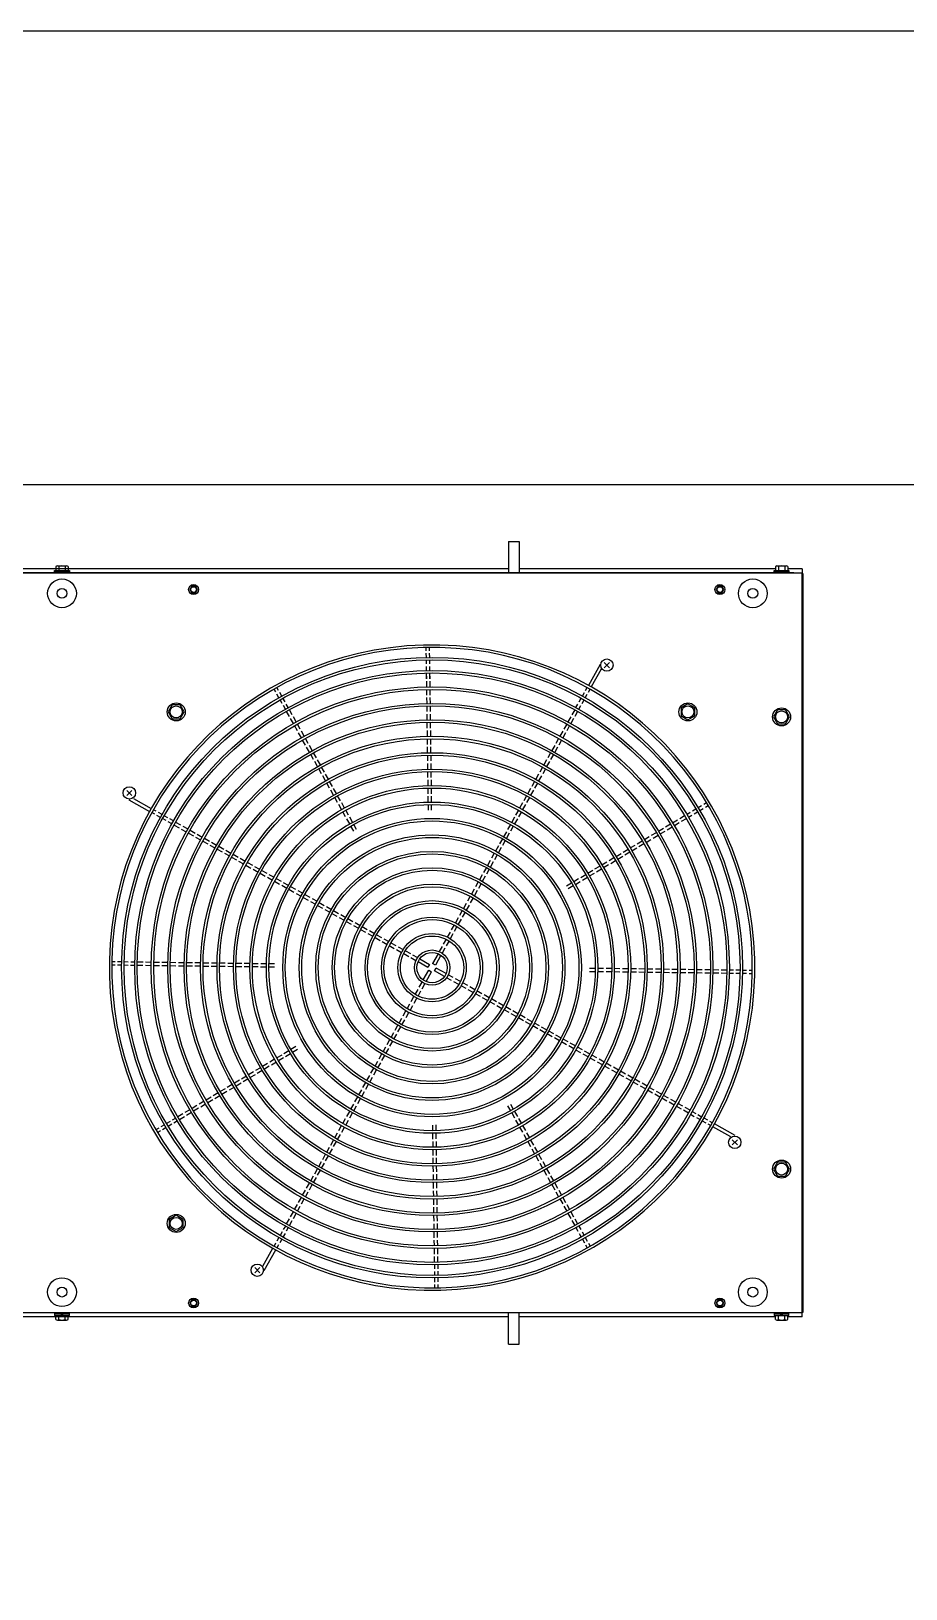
# Model space of a CAD drawing. Header units: millimetres. Extents: x -15161 to 10473752, y -72817 to 33960.
# Drawn here: x -361.5 to -255.1, y -33764.2 to -33574.7 of the extents above; entities that cross this region are included whole.
import ezdxf

# ---------------------------------------------------------------- set-up
doc = ezdxf.new("R2010")
doc.units = ezdxf.units.MM

# ---------------------------------------------------------------- blocks, each defined once
blk = doc.blocks.new('建築底圖1140116')
blk.add_lwpolyline([(1710.08, -21908.9), (-1953.16, -21908.9)])
blk = doc.blocks.new('機組1140224')
at = {"color": 230}
for p, q in [((8055.28, -33636.75), (8055.28, -33640.57)), ((8055.28, -33636.75), (8056.58, -33636.75)), ((8056.58, -33636.75), (8056.58, -33640.57)), ((8090.98, -33640.6), (7910.98, -33640.6)), ((8090.86, -33640.6), (7911.1, -33640.6)), ((8087.6, -33640.57), (7914.38, -33640.57)), ((8055.28, -33640.07), (7946.68, -33640.07)), ((8000.08, -33640.6), (8000.08, -33640.28)), ((8000.08, -33640.28), (8001.88, -33640.28)), ((8001.88, -33640.44), (8000.08, -33640.44)), ((8001.88, -33640.6), (8000.08, -33640.6)), ((8000.23, -33639.8), (8000.23, -33640.28)), ((8000.42, -33639.73), (8001.54, -33639.73)), ((8000.61, -33639.8), (8000.61, -33640.28)), ((8000.82, -33640.44), (8000.98, -33640.28)), ((8000.98, -33640.44), (8001.14, -33640.28)), ((8001.36, -33639.8), (8001.36, -33640.28)), ((8001.73, -33639.8), (8001.73, -33640.28)), ((8001.88, -33640.28), (8001.88, -33640.6)), ((8087.75, -33640.07), (8056.58, -33640.07)), ((8087.58, -33640.6), (8087.58, -33640.28)), ((8087.58, -33640.28), (8089.38, -33640.28)), ((8089.38, -33640.44), (8087.58, -33640.44)), ((8089.38, -33640.6), (8087.58, -33640.6)), ((8087.73, -33639.8), (8087.73, -33640.28)), ((8087.92, -33639.73), (8089.04, -33639.73)), ((8088.11, -33639.8), (8088.11, -33640.28)), ((8088.32, -33640.44), (8088.48, -33640.28)), ((8088.48, -33640.44), (8088.64, -33640.28)), ((8088.86, -33639.8), (8088.86, -33640.28)), ((8089.23, -33639.8), (8089.23, -33640.28)), ((8090.98, -33640.07), (8089.25, -33640.07)), ((8089.38, -33640.28), (8089.38, -33640.6)), ((8089.98, -33640.57), (8089.4, -33640.57)), ((8089.98, -33640.57), (8090.01, -33640.6)), ((8090.98, -33640.07), (8090.98, -33640.6)), ((8090.98, -33644.1), (8090.98, -33640.6)), ((8091.1, -33640.7), (8090.98, -33640.7)), ((8090.98, -33730.48), (8090.98, -33640.72)), ((8091.1, -33730.5), (8091.1, -33640.7)), ((8045.28, -33650.05), (8045.27, -33649.65)), ((8045.29, -33650.85), (8045.28, -33650.35)), ((8045.68, -33650.05), (8045.67, -33649.65)), ((8045.69, -33650.85), (8045.68, -33650.35)), ((8045.3, -33651.65), (8045.29, -33651.15)), ((8045.31, -33652.45), (8045.3, -33651.95)), ((8045.7, -33651.65), (8045.69, -33651.15)), ((8045.71, -33652.45), (8045.7, -33651.95)), ((8066.4, -33651.74), (8064.99, -33654.26)), ((8066.56, -33652.28), (8065.34, -33654.45)), ((8066.92, -33651.47), (8067.55, -33652.11)), ((8066.92, -33652.11), (8067.55, -33651.47)), ((8045.32, -33653.45), (8045.31, -33652.75)), ((8045.33, -33653.45), (8045.32, -33652.75)), ((8045.34, -33654.45), (8045.33, -33653.75)), ((8045.72, -33653.45), (8045.71, -33652.75)), ((8045.73, -33653.45), (8045.72, -33652.75)), ((8045.74, -33654.45), (8045.73, -33653.75)), ((8026.97, -33655.06), (8026.77, -33654.72)), ((8027.36, -33655.76), (8027.11, -33655.33)), ((8027.32, -33654.87), (8027.12, -33654.52)), ((8027.71, -33655.57), (8027.46, -33655.13)), ((8027.75, -33656.46), (8027.5, -33656.02)), ((8028.1, -33656.26), (8027.85, -33655.83)), ((8045.35, -33655.45), (8045.34, -33654.75)), ((8045.37, -33656.45), (8045.36, -33655.75)), ((8045.75, -33655.45), (8045.74, -33654.75)), ((8045.77, -33656.45), (8045.76, -33655.75)), ((8063.87, -33656.27), (8064.11, -33655.83)), ((8064.22, -33656.46), (8064.46, -33656.03)), ((8064.26, -33655.57), (8064.5, -33655.13)), ((8064.61, -33655.76), (8064.85, -33655.33)), ((8064.65, -33654.87), (8064.85, -33654.52)), ((8065, -33655.07), (8065.19, -33654.72)), ((8028.14, -33657.16), (8027.9, -33656.72)), ((8028.49, -33656.96), (8028.24, -33656.53)), ((8028.63, -33658.03), (8028.29, -33657.42)), ((8028.98, -33657.84), (8028.64, -33657.22)), ((8029.47, -33658.71), (8029.12, -33658.1)), ((8045.38, -33657.45), (8045.37, -33656.75)), ((8045.39, -33658.45), (8045.38, -33657.75)), ((8045.78, -33657.45), (8045.77, -33656.75)), ((8045.79, -33658.45), (8045.78, -33657.75)), ((8062.84, -33658.1), (8062.5, -33658.71)), ((8063.33, -33657.22), (8062.99, -33657.84)), ((8063.68, -33657.42), (8063.34, -33658.03)), ((8063.48, -33656.96), (8063.72, -33656.53)), ((8063.83, -33657.16), (8064.07, -33656.72)), ((8029.12, -33658.9), (8028.77, -33658.29)), ((8029.61, -33659.78), (8029.26, -33659.16)), ((8029.95, -33659.58), (8029.61, -33658.97)), ((8030.09, -33660.65), (8029.75, -33660.04)), ((8030.44, -33660.45), (8030.1, -33659.84)), ((8045.4, -33659.45), (8045.4, -33658.75)), ((8045.42, -33660.45), (8045.41, -33659.75)), ((8045.8, -33659.45), (8045.8, -33658.75)), ((8045.82, -33660.45), (8045.81, -33659.75)), ((8061.86, -33659.84), (8061.52, -33660.45)), ((8062.21, -33660.04), (8061.87, -33660.65)), ((8062.35, -33658.97), (8062.01, -33659.58)), ((8062.7, -33659.16), (8062.36, -33659.78)), ((8063.19, -33658.29), (8062.85, -33658.9)), ((8030.58, -33661.52), (8030.24, -33660.91)), ((8030.93, -33661.33), (8030.59, -33660.71)), ((8031.07, -33662.39), (8030.73, -33661.78)), ((8031.42, -33662.2), (8031.08, -33661.59)), ((8045.43, -33661.45), (8045.42, -33660.75)), ((8045.44, -33662.45), (8045.43, -33661.75)), ((8045.83, -33661.45), (8045.82, -33660.75)), ((8045.84, -33662.45), (8045.83, -33661.75)), ((8060.89, -33661.59), (8060.54, -33662.2)), ((8061.23, -33661.78), (8060.89, -33662.39)), ((8061.37, -33660.71), (8061.03, -33661.33)), ((8061.72, -33660.91), (8061.38, -33661.52)), ((8031.56, -33663.27), (8031.22, -33662.65)), ((8031.91, -33663.07), (8031.57, -33662.46)), ((8032.05, -33664.14), (8031.71, -33663.53)), ((8032.4, -33663.94), (8032.06, -33663.33)), ((8045.46, -33663.45), (8045.45, -33662.75)), ((8045.47, -33664.45), (8045.46, -33663.75)), ((8045.86, -33663.45), (8045.85, -33662.75)), ((8045.87, -33664.45), (8045.86, -33663.75)), ((8059.91, -33663.33), (8059.57, -33663.94)), ((8060.26, -33663.53), (8059.91, -33664.14)), ((8060.4, -33662.46), (8060.05, -33663.07)), ((8060.75, -33662.65), (8060.4, -33663.27)), ((8032.54, -33665.01), (8032.2, -33664.4)), ((8032.89, -33664.81), (8032.55, -33664.2)), ((8033.03, -33665.88), (8032.68, -33665.27)), ((8033.38, -33665.69), (8033.03, -33665.08)), ((8045.48, -33665.45), (8045.47, -33664.75)), ((8045.5, -33666.45), (8045.49, -33665.75)), ((8045.88, -33665.45), (8045.87, -33664.75)), ((8045.9, -33666.45), (8045.89, -33665.75)), ((8058.93, -33665.08), (8058.59, -33665.69)), ((8059.28, -33665.27), (8058.94, -33665.88)), ((8059.42, -33664.2), (8059.08, -33664.81)), ((8059.77, -33664.4), (8059.43, -33665.01)), ((8008.85, -33667.66), (8009.49, -33667.03)), ((8009.49, -33667.66), (8008.85, -33667.03)), ((8033.52, -33666.76), (8033.17, -33666.14)), ((8033.86, -33666.56), (8033.52, -33665.95)), ((8034, -33667.63), (8033.66, -33667.02)), ((8034.35, -33667.43), (8034.01, -33666.82)), ((8034.84, -33668.3), (8034.5, -33667.69)), ((8045.51, -33667.45), (8045.5, -33666.75)), ((8045.52, -33668.45), (8045.51, -33667.75)), ((8045.91, -33667.45), (8045.9, -33666.75)), ((8045.92, -33668.45), (8045.91, -33667.75)), ((8057.46, -33667.69), (8057.12, -33668.3)), ((8057.95, -33666.82), (8057.61, -33667.43)), ((8058.3, -33667.02), (8057.96, -33667.63)), ((8058.44, -33665.95), (8058.1, -33666.56)), ((8058.79, -33666.14), (8058.45, -33666.76)), ((8009.12, -33668.18), (8011.64, -33669.59)), ((8009.66, -33668.02), (8011.84, -33669.24)), ((8012.45, -33669.58), (8012.1, -33669.39)), ((8034.49, -33668.5), (8034.15, -33667.89)), ((8034.98, -33669.37), (8034.64, -33668.76)), ((8035.33, -33669.18), (8034.99, -33668.57)), ((8035.47, -33670.25), (8035.13, -33669.63)), ((8035.82, -33670.05), (8035.48, -33669.44)), ((8045.53, -33669.45), (8045.53, -33668.75)), ((8045.93, -33669.45), (8045.93, -33668.75)), ((8056.49, -33669.44), (8056.14, -33670.05)), ((8056.84, -33669.63), (8056.49, -33670.25)), ((8056.98, -33668.57), (8056.63, -33669.18)), ((8057.32, -33668.76), (8056.98, -33669.37)), ((8057.81, -33667.89), (8057.47, -33668.5)), ((8077.64, -33669.54), (8078.07, -33669.28)), ((8077.84, -33669.88), (8078.27, -33669.63)), ((8078.32, -33669.13), (8078.75, -33668.87)), ((8078.53, -33669.47), (8078.96, -33669.22)), ((8079.01, -33668.72), (8079.36, -33668.52)), ((8079.22, -33669.06), (8079.56, -33668.86)), ((8012.25, -33669.93), (8011.9, -33669.73)), ((8012.95, -33670.32), (8012.52, -33670.08)), ((8013.15, -33669.97), (8012.71, -33669.73)), ((8013.65, -33670.71), (8013.21, -33670.47)), ((8013.85, -33670.36), (8013.41, -33670.12)), ((8014.35, -33671.1), (8013.91, -33670.86)), ((8014.54, -33670.75), (8014.11, -33670.51)), ((8014.61, -33671.25), (8015.22, -33671.59)), ((8014.8, -33670.9), (8015.41, -33671.24)), ((8015.68, -33671.39), (8016.29, -33671.73)), ((8035.96, -33671.12), (8035.62, -33670.51)), ((8036.31, -33670.92), (8035.97, -33670.31)), ((8036.45, -33671.99), (8036.11, -33671.38)), ((8036.8, -33671.79), (8036.46, -33671.18)), ((8055.51, -33671.18), (8055.17, -33671.79)), ((8055.86, -33671.38), (8055.52, -33671.99)), ((8056, -33670.31), (8055.66, -33670.92)), ((8056.35, -33670.51), (8056, -33671.12)), ((8074.37, -33671.48), (8074.97, -33671.12)), ((8074.58, -33671.83), (8075.18, -33671.47)), ((8075.23, -33670.97), (8075.83, -33670.61)), ((8075.44, -33671.31), (8076.04, -33670.96)), ((8076.09, -33670.46), (8076.69, -33670.1)), ((8076.29, -33670.8), (8076.9, -33670.45)), ((8076.95, -33669.95), (8077.38, -33669.69)), ((8077.15, -33670.29), (8077.58, -33670.03)), ((8015.48, -33671.74), (8016.09, -33672.08)), ((8016.35, -33672.23), (8016.96, -33672.57)), ((8016.55, -33671.88), (8017.16, -33672.22)), ((8017.23, -33672.72), (8017.84, -33673.06)), ((8017.42, -33672.37), (8018.03, -33672.71)), ((8018.1, -33673.21), (8018.71, -33673.55)), ((8018.29, -33672.86), (8018.9, -33673.2)), ((8019.17, -33673.35), (8019.78, -33673.69)), ((8054.53, -33672.93), (8054.19, -33673.54)), ((8054.88, -33673.12), (8054.54, -33673.73)), ((8055.02, -33672.06), (8054.68, -33672.67)), ((8055.37, -33672.25), (8055.03, -33672.86)), ((8070.93, -33673.53), (8071.53, -33673.17)), ((8071.79, -33673.02), (8072.39, -33672.66)), ((8072, -33673.36), (8072.6, -33673)), ((8072.65, -33672.5), (8073.25, -33672.15)), ((8072.86, -33672.85), (8073.46, -33672.49)), ((8073.51, -33671.99), (8074.11, -33671.63)), ((8073.72, -33672.34), (8074.32, -33671.98)), ((8018.97, -33673.69), (8019.58, -33674.04)), ((8019.84, -33674.18), (8020.45, -33674.53)), ((8020.04, -33673.83), (8020.65, -33674.18)), ((8020.72, -33674.67), (8021.33, -33675.01)), ((8020.91, -33674.32), (8021.52, -33674.67)), ((8021.59, -33675.16), (8022.2, -33675.5)), ((8021.78, -33674.81), (8022.39, -33675.15)), ((8022.66, -33675.3), (8023.27, -33675.64)), ((8053.55, -33674.67), (8053.21, -33675.28)), ((8053.9, -33674.87), (8053.56, -33675.48)), ((8054.04, -33673.8), (8053.7, -33674.41)), ((8054.39, -33674), (8054.05, -33674.61)), ((8067.5, -33675.57), (8068.1, -33675.21)), ((8068.35, -33675.06), (8068.96, -33674.7)), ((8068.56, -33675.4), (8069.16, -33675.05)), ((8069.21, -33674.55), (8069.82, -33674.19)), ((8069.42, -33674.89), (8070.02, -33674.53)), ((8070.07, -33674.04), (8070.68, -33673.68)), ((8070.28, -33674.38), (8070.88, -33674.02)), ((8071.14, -33673.87), (8071.74, -33673.51)), ((8022.46, -33675.65), (8023.07, -33675.99)), ((8023.33, -33676.14), (8023.94, -33676.48)), ((8023.53, -33675.79), (8024.14, -33676.13)), ((8024.21, -33676.63), (8024.82, -33676.97)), ((8024.4, -33676.28), (8025.01, -33676.62)), ((8025.08, -33677.12), (8025.69, -33677.46)), ((8025.27, -33676.77), (8025.88, -33677.11)), ((8052.58, -33676.42), (8052.23, -33677.03)), ((8052.93, -33676.61), (8052.58, -33677.22)), ((8053.06, -33675.55), (8052.72, -33676.16)), ((8053.41, -33675.74), (8053.07, -33676.35)), ((8064.92, -33677.1), (8065.52, -33676.75)), ((8065.12, -33677.45), (8065.72, -33677.09)), ((8065.78, -33676.59), (8066.38, -33676.24)), ((8065.98, -33676.94), (8066.58, -33676.58)), ((8066.64, -33676.08), (8067.24, -33675.72)), ((8066.84, -33676.43), (8067.44, -33676.07)), ((8067.7, -33675.91), (8068.3, -33675.56)), ((8025.95, -33677.61), (8026.56, -33677.95)), ((8026.15, -33677.26), (8026.76, -33677.6)), ((8026.82, -33678.09), (8027.43, -33678.44)), ((8027.02, -33677.74), (8027.63, -33678.09)), ((8027.7, -33678.58), (8028.31, -33678.92)), ((8027.89, -33678.23), (8028.5, -33678.58)), ((8028.57, -33679.07), (8029.18, -33679.41)), ((8028.76, -33678.72), (8029.37, -33679.06)), ((8051.11, -33679.04), (8050.77, -33679.65)), ((8051.6, -33678.16), (8051.26, -33678.77)), ((8051.95, -33678.36), (8051.61, -33678.97)), ((8052.09, -33677.29), (8051.75, -33677.9)), ((8052.44, -33677.49), (8052.09, -33678.1)), ((8062.34, -33678.64), (8062.94, -33678.28)), ((8062.54, -33678.98), (8063.14, -33678.62)), ((8063.2, -33678.13), (8063.8, -33677.77)), ((8063.4, -33678.47), (8064, -33678.11)), ((8064.06, -33677.62), (8064.66, -33677.26)), ((8064.26, -33677.96), (8064.86, -33677.6)), ((8029.44, -33679.56), (8030.05, -33679.9)), ((8029.64, -33679.21), (8030.25, -33679.55)), ((8030.31, -33680.05), (8030.92, -33680.39)), ((8030.51, -33679.7), (8031.12, -33680.04)), ((8031.18, -33680.54), (8031.8, -33680.88)), ((8031.38, -33680.19), (8031.99, -33680.53)), ((8032.25, -33680.68), (8032.86, -33681.02)), ((8050.13, -33680.78), (8049.79, -33681.39)), ((8050.48, -33680.98), (8050.14, -33681.59)), ((8050.62, -33679.91), (8050.28, -33680.52)), ((8050.97, -33680.1), (8050.63, -33680.72)), ((8051.46, -33679.23), (8051.12, -33679.84)), ((8032.06, -33681.03), (8032.67, -33681.37)), ((8032.93, -33681.52), (8033.54, -33681.86)), ((8033.13, -33681.17), (8033.74, -33681.51)), ((8033.8, -33682), (8034.41, -33682.35)), ((8034, -33681.66), (8034.61, -33682)), ((8034.68, -33682.49), (8035.29, -33682.84)), ((8034.87, -33682.14), (8035.48, -33682.49)), ((8035.74, -33682.63), (8036.35, -33682.97)), ((8049.15, -33682.53), (8048.81, -33683.14)), ((8049.5, -33682.72), (8049.16, -33683.33)), ((8049.64, -33681.65), (8049.3, -33682.27)), ((8049.99, -33681.85), (8049.65, -33682.46)), ((8035.55, -33682.98), (8036.16, -33683.32)), ((8036.42, -33683.47), (8037.03, -33683.81)), ((8036.62, -33683.12), (8037.23, -33683.46)), ((8037.29, -33683.96), (8037.9, -33684.3)), ((8037.49, -33683.61), (8038.1, -33683.95)), ((8038.17, -33684.45), (8038.78, -33684.79)), ((8038.36, -33684.1), (8038.97, -33684.44)), ((8039.23, -33684.59), (8039.84, -33684.93)), ((8048.18, -33684.27), (8047.83, -33684.88)), ((8048.52, -33684.47), (8048.18, -33685.08)), ((8048.67, -33683.4), (8048.32, -33684.01)), ((8049.01, -33683.6), (8048.67, -33684.21)), ((8039.04, -33684.94), (8039.65, -33685.28)), ((8039.91, -33685.43), (8040.52, -33685.77)), ((8040.11, -33685.08), (8040.72, -33685.42)), ((8040.78, -33685.92), (8041.39, -33686.26)), ((8040.98, -33685.57), (8041.59, -33685.91)), ((8041.66, -33686.4), (8042.27, -33686.75)), ((8041.85, -33686.06), (8042.46, -33686.4)), ((8042.73, -33686.54), (8043.34, -33686.89)), ((8047.2, -33686.02), (8046.85, -33686.63)), ((8047.55, -33686.22), (8047.2, -33686.83)), ((8047.69, -33685.15), (8047.34, -33685.76)), ((8048.04, -33685.34), (8047.69, -33685.95)), ((8007.43, -33688.3), (8007.03, -33688.29)), ((8007.44, -33687.9), (8007.04, -33687.89)), ((8008.23, -33688.31), (8007.73, -33688.3)), ((8008.24, -33687.91), (8007.74, -33687.9)), ((8009.03, -33688.32), (8008.53, -33688.31)), ((8009.04, -33687.92), (8008.54, -33687.91)), ((8009.83, -33688.33), (8009.33, -33688.32)), ((8009.84, -33687.93), (8009.34, -33687.92)), ((8010.83, -33688.34), (8010.13, -33688.33)), ((8010.84, -33687.94), (8010.14, -33687.93)), ((8011.83, -33688.36), (8011.13, -33688.35)), ((8011.84, -33687.96), (8011.14, -33687.95)), ((8012.83, -33688.37), (8012.13, -33688.36)), ((8012.84, -33687.97), (8012.14, -33687.96)), ((8013.83, -33688.38), (8013.13, -33688.37)), ((8013.84, -33687.98), (8013.14, -33687.97)), ((8014.83, -33688.4), (8014.13, -33688.39)), ((8014.84, -33688), (8014.14, -33687.99)), ((8015.83, -33688.41), (8015.13, -33688.4)), ((8015.84, -33688.01), (8015.14, -33688)), ((8016.83, -33688.42), (8016.13, -33688.41)), ((8016.84, -33688.02), (8016.14, -33688.01)), ((8017.83, -33688.43), (8017.13, -33688.42)), ((8017.84, -33688.03), (8017.14, -33688.02)), ((8018.83, -33688.45), (8018.13, -33688.44)), ((8018.84, -33688.05), (8018.14, -33688.04)), ((8019.83, -33688.46), (8019.13, -33688.45)), ((8019.84, -33688.06), (8019.14, -33688.05)), ((8020.83, -33688.47), (8020.13, -33688.46)), ((8020.84, -33688.07), (8020.14, -33688.06)), ((8021.83, -33688.49), (8021.13, -33688.48)), ((8021.84, -33688.09), (8021.14, -33688.08)), ((8022.83, -33688.5), (8022.13, -33688.49)), ((8022.84, -33688.1), (8022.14, -33688.09)), ((8023.83, -33688.51), (8023.13, -33688.5)), ((8023.84, -33688.11), (8023.14, -33688.1)), ((8024.83, -33688.52), (8024.13, -33688.52)), ((8024.84, -33688.12), (8024.14, -33688.12)), ((8025.83, -33688.54), (8025.13, -33688.53)), ((8025.84, -33688.14), (8025.14, -33688.13)), ((8026.83, -33688.55), (8026.13, -33688.54)), ((8026.84, -33688.15), (8026.14, -33688.14)), ((8042.53, -33686.89), (8043.14, -33687.24)), ((8043.4, -33687.38), (8044.02, -33687.73)), ((8043.6, -33687.03), (8044.21, -33687.38)), ((8044.28, -33687.87), (8045.48, -33688.55)), ((8044.48, -33687.52), (8045.68, -33688.2)), ((8045.68, -33688.2), (8045.48, -33688.55)), ((8046.71, -33686.9), (8046.03, -33688.1)), ((8046.38, -33688.3), (8046.03, -33688.1)), ((8047.06, -33687.09), (8046.38, -33688.3)), ((8044.42, -33690.98), (8044.76, -33690.37)), ((8044.91, -33690.1), (8045.58, -33688.9)), ((8045.26, -33690.3), (8045.93, -33689.1)), ((8045.58, -33688.9), (8045.93, -33689.1)), ((8046.28, -33689), (8046.48, -33688.65)), ((8047.49, -33689.67), (8046.28, -33689)), ((8047.68, -33689.32), (8046.48, -33688.65)), ((8048.36, -33690.16), (8047.75, -33689.82)), ((8048.56, -33689.81), (8047.95, -33689.47)), ((8049.24, -33690.65), (8048.63, -33690.31)), ((8049.43, -33690.3), (8048.82, -33689.96)), ((8050.31, -33690.79), (8049.7, -33690.45)), ((8065.13, -33688.65), (8065.83, -33688.66)), ((8065.13, -33689.05), (8065.83, -33689.06)), ((8066.13, -33688.66), (8066.83, -33688.67)), ((8066.13, -33689.06), (8066.83, -33689.07)), ((8067.13, -33688.67), (8067.83, -33688.68)), ((8067.13, -33689.07), (8067.83, -33689.08)), ((8068.13, -33688.68), (8068.83, -33688.69)), ((8068.13, -33689.08), (8068.83, -33689.09)), ((8069.13, -33688.7), (8069.83, -33688.71)), ((8069.13, -33689.1), (8069.83, -33689.11)), ((8070.13, -33688.71), (8070.83, -33688.72)), ((8070.13, -33689.11), (8070.83, -33689.12)), ((8071.13, -33688.72), (8071.83, -33688.73)), ((8071.13, -33689.12), (8071.83, -33689.13)), ((8072.13, -33688.74), (8072.83, -33688.75)), ((8072.13, -33689.14), (8072.83, -33689.15)), ((8073.13, -33688.75), (8073.83, -33688.76)), ((8073.13, -33689.15), (8073.83, -33689.16)), ((8074.13, -33688.76), (8074.83, -33688.77)), ((8074.13, -33689.16), (8074.83, -33689.17)), ((8075.13, -33688.78), (8075.83, -33688.78)), ((8075.13, -33689.18), (8075.83, -33689.18)), ((8076.13, -33688.79), (8076.83, -33688.8)), ((8076.13, -33689.19), (8076.83, -33689.2)), ((8077.13, -33688.8), (8077.83, -33688.81)), ((8077.13, -33689.2), (8077.83, -33689.21)), ((8078.13, -33688.81), (8078.83, -33688.82)), ((8078.13, -33689.21), (8078.83, -33689.22)), ((8079.13, -33688.83), (8079.83, -33688.84)), ((8079.13, -33689.23), (8079.83, -33689.24)), ((8080.13, -33688.84), (8080.83, -33688.85)), ((8080.13, -33689.24), (8080.83, -33689.25)), ((8081.13, -33688.85), (8081.83, -33688.86)), ((8081.13, -33689.25), (8081.83, -33689.26)), ((8082.13, -33688.87), (8082.63, -33688.87)), ((8082.13, -33689.27), (8082.63, -33689.27)), ((8082.93, -33688.88), (8083.43, -33688.88)), ((8082.93, -33689.28), (8083.43, -33689.28)), ((8083.73, -33688.89), (8084.23, -33688.89)), ((8083.73, -33689.29), (8084.23, -33689.29)), ((8084.53, -33688.9), (8084.93, -33688.9)), ((8084.53, -33689.3), (8084.93, -33689.3)), ((8043.44, -33692.73), (8043.78, -33692.12)), ((8043.79, -33692.92), (8044.13, -33692.31)), ((8043.93, -33691.85), (8044.27, -33691.24)), ((8044.28, -33692.05), (8044.62, -33691.44)), ((8044.77, -33691.18), (8045.11, -33690.56)), ((8050.11, -33691.14), (8049.5, -33690.8)), ((8050.98, -33691.63), (8050.37, -33691.29)), ((8051.18, -33691.28), (8050.57, -33690.94)), ((8051.86, -33692.12), (8051.25, -33691.78)), ((8052.05, -33691.77), (8051.44, -33691.43)), ((8052.73, -33692.61), (8052.12, -33692.27)), ((8052.93, -33692.26), (8052.32, -33691.92)), ((8042.46, -33694.47), (8042.8, -33693.86)), ((8042.81, -33694.67), (8043.15, -33694.06)), ((8042.95, -33693.6), (8043.29, -33692.99)), ((8043.3, -33693.8), (8043.64, -33693.19)), ((8053.6, -33693.1), (8052.99, -33692.75)), ((8053.8, -33692.75), (8053.19, -33692.41)), ((8054.48, -33693.59), (8053.87, -33693.24)), ((8054.67, -33693.24), (8054.06, -33692.89)), ((8055.35, -33694.07), (8054.74, -33693.73)), ((8055.54, -33693.73), (8054.93, -33693.38)), ((8056.22, -33694.56), (8055.61, -33694.22)), ((8056.42, -33694.21), (8055.81, -33693.87)), ((8041.48, -33696.22), (8041.83, -33695.61)), ((8041.83, -33696.41), (8042.17, -33695.8)), ((8041.97, -33695.35), (8042.31, -33694.74)), ((8042.32, -33695.54), (8042.66, -33694.93)), ((8057.09, -33695.05), (8056.48, -33694.71)), ((8057.29, -33694.7), (8056.68, -33694.36)), ((8057.97, -33695.54), (8057.36, -33695.2)), ((8058.16, -33695.19), (8057.55, -33694.85)), ((8058.84, -33696.03), (8058.23, -33695.69)), ((8059.03, -33695.68), (8058.42, -33695.34)), ((8059.71, -33696.52), (8059.1, -33696.18)), ((8059.91, -33696.17), (8059.3, -33695.83)), ((8040.51, -33697.96), (8040.85, -33697.35)), ((8040.85, -33698.16), (8041.2, -33697.55)), ((8040.99, -33697.09), (8041.34, -33696.48)), ((8041.34, -33697.29), (8041.69, -33696.68)), ((8060.58, -33697.01), (8059.97, -33696.67)), ((8060.78, -33696.66), (8060.17, -33696.32)), ((8061.46, -33697.5), (8060.85, -33697.15)), ((8061.65, -33697.15), (8061.04, -33696.81)), ((8062.33, -33697.99), (8061.72, -33697.64)), ((8062.52, -33697.64), (8061.91, -33697.29)), ((8063.4, -33698.12), (8062.79, -33697.78)), ((8026.84, -33699.75), (8026.24, -33700.11)), ((8027.7, -33699.24), (8027.1, -33699.59)), ((8027.91, -33699.58), (8027.31, -33699.94)), ((8028.56, -33698.73), (8027.96, -33699.08)), ((8028.77, -33699.07), (8028.16, -33699.43)), ((8029.42, -33698.21), (8028.82, -33698.57)), ((8029.63, -33698.56), (8029.02, -33698.92)), ((8039.04, -33700.58), (8039.38, -33699.97)), ((8039.53, -33699.71), (8039.87, -33699.1)), ((8039.88, -33699.91), (8040.22, -33699.29)), ((8040.02, -33698.84), (8040.36, -33698.23)), ((8040.37, -33699.03), (8040.71, -33698.42)), ((8063.2, -33698.47), (8062.59, -33698.13)), ((8064.07, -33698.96), (8063.46, -33698.62)), ((8064.27, -33698.61), (8063.66, -33698.27)), ((8064.95, -33699.45), (8064.34, -33699.11)), ((8065.14, -33699.1), (8064.53, -33698.76)), ((8065.82, -33699.94), (8065.21, -33699.6)), ((8066.01, -33699.59), (8065.4, -33699.25)), ((8066.89, -33700.08), (8066.28, -33699.74)), ((8023.4, -33701.79), (8022.8, -33702.15)), ((8024.26, -33701.28), (8023.66, -33701.64)), ((8024.47, -33701.63), (8023.87, -33701.98)), ((8025.12, -33700.77), (8024.52, -33701.13)), ((8025.33, -33701.11), (8024.73, -33701.47)), ((8025.98, -33700.26), (8025.38, -33700.62)), ((8026.19, -33700.6), (8025.59, -33700.96)), ((8027.05, -33700.09), (8026.45, -33700.45)), ((8038.06, -33702.33), (8038.4, -33701.72)), ((8038.55, -33701.45), (8038.89, -33700.84)), ((8038.9, -33701.65), (8039.24, -33701.04)), ((8039.39, -33700.78), (8039.73, -33700.17)), ((8066.69, -33700.43), (8066.08, -33700.09)), ((8067.56, -33700.92), (8066.95, -33700.58)), ((8067.76, -33700.57), (8067.15, -33700.23)), ((8068.44, -33701.41), (8067.83, -33701.06)), ((8068.63, -33701.06), (8068.02, -33700.72)), ((8069.31, -33701.9), (8068.7, -33701.55)), ((8069.5, -33701.55), (8068.89, -33701.2)), ((8070.38, -33702.04), (8069.77, -33701.69)), ((8020.83, -33703.33), (8020.22, -33703.68)), ((8021.03, -33703.67), (8020.43, -33704.03)), ((8021.69, -33702.82), (8021.08, -33703.17)), ((8021.89, -33703.16), (8021.29, -33703.52)), ((8022.55, -33702.3), (8021.94, -33702.66)), ((8022.75, -33702.65), (8022.15, -33703.01)), ((8023.61, -33702.14), (8023.01, -33702.49)), ((8037.08, -33704.07), (8037.43, -33703.46)), ((8037.43, -33704.27), (8037.78, -33703.66)), ((8037.57, -33703.2), (8037.91, -33702.59)), ((8037.92, -33703.4), (8038.26, -33702.78)), ((8038.41, -33702.52), (8038.75, -33701.91)), ((8070.18, -33702.38), (8069.57, -33702.04)), ((8071.05, -33702.87), (8070.44, -33702.53)), ((8071.25, -33702.52), (8070.64, -33702.18)), ((8071.93, -33703.36), (8071.31, -33703.02)), ((8072.12, -33703.01), (8071.51, -33702.67)), ((8072.8, -33703.85), (8072.19, -33703.51)), ((8072.99, -33703.5), (8072.38, -33703.16)), ((8073.87, -33703.99), (8073.26, -33703.65)), ((8017.39, -33705.37), (8016.79, -33705.73)), ((8018.25, -33704.86), (8017.65, -33705.22)), ((8018.45, -33705.2), (8017.85, -33705.56)), ((8019.11, -33704.35), (8018.51, -33704.71)), ((8019.31, -33704.69), (8018.71, -33705.05)), ((8019.97, -33703.84), (8019.37, -33704.2)), ((8020.17, -33704.18), (8019.57, -33704.54)), ((8036.11, -33705.82), (8036.45, -33705.21)), ((8036.46, -33706.01), (8036.8, -33705.4)), ((8036.6, -33704.94), (8036.94, -33704.33)), ((8036.94, -33705.14), (8037.29, -33704.53)), ((8055.17, -33705.4), (8055.51, -33706.01)), ((8055.52, -33705.21), (8055.86, -33705.82)), ((8073.67, -33704.34), (8073.06, -33704)), ((8074.54, -33704.83), (8073.93, -33704.49)), ((8074.74, -33704.48), (8074.13, -33704.14)), ((8075.42, -33705.32), (8074.8, -33704.97)), ((8075.61, -33704.97), (8075, -33704.63)), ((8076.29, -33705.81), (8075.68, -33705.46)), ((8076.48, -33705.46), (8075.87, -33705.11)), ((8077.36, -33705.95), (8076.74, -33705.6)), ((8014.12, -33707.31), (8013.69, -33707.57)), ((8014.81, -33706.9), (8014.38, -33707.16)), ((8015.01, -33707.25), (8014.58, -33707.5)), ((8015.67, -33706.39), (8015.07, -33706.75)), ((8015.87, -33706.74), (8015.27, -33707.1)), ((8016.53, -33705.88), (8015.93, -33706.24)), ((8016.73, -33706.23), (8016.13, -33706.58)), ((8017.59, -33705.71), (8016.99, -33706.07)), ((8035.13, -33707.56), (8035.47, -33706.95)), ((8035.48, -33707.76), (8035.82, -33707.15)), ((8035.62, -33706.69), (8035.96, -33706.08)), ((8035.97, -33706.89), (8036.31, -33706.27)), ((8055.66, -33706.27), (8056, -33706.89)), ((8056, -33706.08), (8056.35, -33706.69)), ((8056.14, -33707.15), (8056.49, -33707.76)), ((8056.49, -33706.95), (8056.84, -33707.56)), ((8077.16, -33706.29), (8076.55, -33705.95)), ((8077.42, -33706.44), (8077.86, -33706.69)), ((8077.62, -33706.09), (8078.05, -33706.34)), ((8078.12, -33706.83), (8078.56, -33707.08)), ((8078.31, -33706.48), (8078.75, -33706.73)), ((8078.82, -33707.22), (8079.25, -33707.47)), ((8079.01, -33706.88), (8079.45, -33707.12)), ((8079.71, -33707.27), (8080.06, -33707.46)), ((8012.75, -33708.13), (8012.4, -33708.33)), ((8012.95, -33708.47), (8012.61, -33708.68)), ((8013.43, -33707.72), (8013, -33707.98)), ((8013.64, -33708.06), (8013.21, -33708.32)), ((8014.33, -33707.66), (8013.9, -33707.91)), ((8034.15, -33709.31), (8034.49, -33708.7)), ((8034.5, -33709.5), (8034.84, -33708.89)), ((8034.64, -33708.43), (8034.98, -33707.82)), ((8034.99, -33708.63), (8035.33, -33708.02)), ((8046.03, -33707.75), (8046.04, -33708.45)), ((8046.04, -33708.75), (8046.05, -33709.45)), ((8046.43, -33707.74), (8046.44, -33708.44)), ((8046.44, -33708.74), (8046.45, -33709.44)), ((8056.63, -33708.02), (8056.98, -33708.63)), ((8056.98, -33707.82), (8057.32, -33708.43)), ((8057.12, -33708.89), (8057.46, -33709.5)), ((8057.47, -33708.7), (8057.81, -33709.31)), ((8079.51, -33707.62), (8079.86, -33707.81)), ((8082.3, -33709.17), (8080.13, -33707.96)), ((8082.84, -33709.02), (8080.32, -33707.61)), ((8032.68, -33711.92), (8033.03, -33711.31)), ((8033.17, -33711.05), (8033.52, -33710.44)), ((8033.52, -33711.25), (8033.86, -33710.64)), ((8033.66, -33710.18), (8034, -33709.57)), ((8034.01, -33710.37), (8034.35, -33709.76)), ((8046.06, -33709.75), (8046.06, -33710.45)), ((8046.07, -33710.75), (8046.08, -33711.45)), ((8046.46, -33709.74), (8046.46, -33710.44)), ((8046.47, -33710.74), (8046.48, -33711.44)), ((8057.61, -33709.76), (8057.95, -33710.37)), ((8057.96, -33709.57), (8058.3, -33710.18)), ((8058.1, -33710.64), (8058.44, -33711.25)), ((8058.45, -33710.44), (8058.79, -33711.05)), ((8058.94, -33711.31), (8059.28, -33711.92)), ((8083.11, -33709.53), (8082.47, -33710.17)), ((8082.47, -33709.53), (8083.11, -33710.17)), ((8031.71, -33713.67), (8032.05, -33713.06)), ((8032.2, -33712.8), (8032.54, -33712.19)), ((8032.55, -33712.99), (8032.89, -33712.38)), ((8033.03, -33712.12), (8033.38, -33711.51)), ((8046.08, -33711.75), (8046.09, -33712.45)), ((8046.09, -33712.75), (8046.1, -33713.45)), ((8046.48, -33711.74), (8046.49, -33712.44)), ((8046.49, -33712.74), (8046.5, -33713.44)), ((8058.59, -33711.51), (8058.93, -33712.12)), ((8059.08, -33712.38), (8059.42, -33712.99)), ((8059.43, -33712.19), (8059.77, -33712.8)), ((8059.91, -33713.06), (8060.26, -33713.67)), ((8030.73, -33715.41), (8031.07, -33714.8)), ((8031.08, -33715.61), (8031.42, -33715)), ((8031.22, -33714.54), (8031.56, -33713.93)), ((8031.57, -33714.74), (8031.91, -33714.13)), ((8032.06, -33713.86), (8032.4, -33713.25)), ((8046.11, -33713.75), (8046.12, -33714.45)), ((8046.12, -33714.75), (8046.13, -33715.45)), ((8046.51, -33713.74), (8046.52, -33714.44)), ((8046.52, -33714.74), (8046.53, -33715.44)), ((8059.57, -33713.25), (8059.91, -33713.86)), ((8060.05, -33714.13), (8060.4, -33714.74)), ((8060.4, -33713.93), (8060.75, -33714.54)), ((8060.54, -33715), (8060.89, -33715.61)), ((8060.89, -33714.8), (8061.23, -33715.41)), ((8029.75, -33717.16), (8030.09, -33716.55)), ((8030.1, -33717.35), (8030.44, -33716.74)), ((8030.24, -33716.29), (8030.58, -33715.68)), ((8030.59, -33716.48), (8030.93, -33715.87)), ((8046.13, -33715.75), (8046.14, -33716.45)), ((8046.15, -33716.75), (8046.16, -33717.45)), ((8046.53, -33715.74), (8046.54, -33716.44)), ((8046.55, -33716.74), (8046.56, -33717.44)), ((8061.03, -33715.87), (8061.37, -33716.48)), ((8061.38, -33715.68), (8061.72, -33716.29)), ((8061.52, -33716.74), (8061.86, -33717.35)), ((8061.87, -33716.55), (8062.21, -33717.16)), ((8028.77, -33718.9), (8029.12, -33718.29)), ((8029.12, -33719.1), (8029.47, -33718.49)), ((8029.26, -33718.03), (8029.61, -33717.42)), ((8029.61, -33718.23), (8029.95, -33717.62)), ((8046.16, -33717.75), (8046.17, -33718.45)), ((8046.17, -33718.75), (8046.18, -33719.45)), ((8046.56, -33717.74), (8046.57, -33718.44)), ((8046.57, -33718.74), (8046.58, -33719.44)), ((8062.01, -33717.62), (8062.35, -33718.23)), ((8062.36, -33717.42), (8062.7, -33718.03)), ((8062.5, -33718.49), (8062.84, -33719.1)), ((8062.85, -33718.29), (8063.19, -33718.9)), ((8027.75, -33720.74), (8027.5, -33721.17)), ((8028.14, -33720.04), (8027.89, -33720.47)), ((8028.49, -33720.23), (8028.24, -33720.67)), ((8028.29, -33719.78), (8028.63, -33719.17)), ((8028.64, -33719.97), (8028.98, -33719.36)), ((8046.19, -33719.75), (8046.19, -33720.45)), ((8046.2, -33720.75), (8046.21, -33721.45)), ((8046.59, -33719.74), (8046.59, -33720.44)), ((8046.6, -33720.74), (8046.61, -33721.44)), ((8062.99, -33719.36), (8063.33, -33719.97)), ((8063.34, -33719.17), (8063.68, -33719.78)), ((8063.48, -33720.23), (8063.72, -33720.67)), ((8063.82, -33720.04), (8064.07, -33720.47)), ((8064.22, -33720.74), (8064.46, -33721.17)), ((8026.96, -33722.13), (8026.77, -33722.48)), ((8027.36, -33721.43), (8027.11, -33721.87)), ((8027.31, -33722.33), (8027.12, -33722.68)), ((8027.7, -33721.63), (8027.46, -33722.06)), ((8028.1, -33720.93), (8027.85, -33721.37)), ((8046.21, -33721.75), (8046.22, -33722.45)), ((8046.61, -33721.74), (8046.62, -33722.44)), ((8063.87, -33720.93), (8064.11, -33721.37)), ((8064.26, -33721.63), (8064.5, -33722.07)), ((8064.61, -33721.43), (8064.85, -33721.87)), ((8064.65, -33722.33), (8064.84, -33722.68)), ((8065, -33722.13), (8065.19, -33722.48)), ((8025.41, -33724.92), (8026.62, -33722.74)), ((8025.56, -33725.46), (8026.97, -33722.94)), ((8046.22, -33722.75), (8046.23, -33723.45)), ((8046.24, -33723.75), (8046.25, -33724.45)), ((8046.62, -33722.74), (8046.63, -33723.44)), ((8046.64, -33723.74), (8046.65, -33724.44)), ((8025.05, -33725.73), (8024.41, -33725.09)), ((8025.05, -33725.09), (8024.41, -33725.73)), ((8046.26, -33724.75), (8046.26, -33725.25)), ((8046.27, -33725.55), (8046.27, -33726.05)), ((8046.27, -33725.55), (8046.27, -33726.05)), ((8046.28, -33726.35), (8046.28, -33726.6)), ((8046.28, -33726.35), (8046.28, -33726.85)), ((8046.66, -33724.74), (8046.66, -33725.24)), ((8046.67, -33725.54), (8046.67, -33726.04)), ((8046.67, -33725.54), (8046.67, -33726.04)), ((8046.68, -33726.34), (8046.68, -33726.6)), ((8046.68, -33726.34), (8046.68, -33726.84)), ((8046.29, -33727.15), (8046.29, -33727.55)), ((8046.69, -33727.14), (8046.69, -33727.54)), ((8090.98, -33730.6), (8090.98, -33727.1)), ((8090.98, -33730.6), (7910.98, -33730.6)), ((8090.86, -33730.6), (7911.1, -33730.6)), ((8055.28, -33731.07), (7946.68, -33731.07)), ((8000.08, -33730.6), (8000.08, -33730.92)), ((8001.88, -33730.6), (8000.08, -33730.6)), ((8001.88, -33730.76), (8000.08, -33730.76)), ((8000.08, -33730.92), (8001.88, -33730.92)), ((8000.23, -33731.4), (8000.23, -33730.92)), ((8000.42, -33731.47), (8001.54, -33731.47)), ((8000.61, -33731.4), (8000.61, -33730.92)), ((8000.82, -33730.76), (8000.98, -33730.92)), ((8000.98, -33730.76), (8001.14, -33730.92)), ((8001.36, -33731.4), (8001.36, -33730.92)), ((8001.73, -33731.4), (8001.73, -33730.92)), ((8001.88, -33730.92), (8001.88, -33730.6)), ((8055.28, -33734.39), (8055.28, -33730.6)), ((8056.58, -33734.39), (8056.58, -33730.6)), ((8087.73, -33731.07), (8056.58, -33731.07)), ((8087.58, -33730.6), (8087.58, -33730.92)), ((8089.38, -33730.6), (8087.58, -33730.6)), ((8089.38, -33730.76), (8087.58, -33730.76)), ((8087.58, -33730.92), (8089.38, -33730.92)), ((8087.73, -33731.4), (8087.73, -33730.92)), ((8087.92, -33731.47), (8089.04, -33731.47)), ((8088.11, -33731.4), (8088.11, -33730.92)), ((8088.32, -33730.76), (8088.48, -33730.92)), ((8088.48, -33730.76), (8088.64, -33730.92)), ((8088.86, -33731.4), (8088.86, -33730.92)), ((8089.23, -33731.4), (8089.23, -33730.92)), ((8090.98, -33731.07), (8089.23, -33731.07)), ((8089.38, -33730.92), (8089.38, -33730.6)), ((8090.98, -33730.38), (8091.1, -33730.38)), ((8090.98, -33731.07), (8090.98, -33730.5)), ((8090.98, -33730.5), (8091.1, -33730.5)), ((8055.28, -33734.39), (8056.58, -33734.39))]:
    blk.add_line(p, q, dxfattribs=at)
for points in [[(8016.75, -33642.2), (8016.52, -33642.6), (8016.75, -33643), (8017.21, -33643), (8017.44, -33642.6), (8017.21, -33642.2)], [(8080.75, -33642.2), (8080.52, -33642.6), (8080.75, -33643), (8081.21, -33643), (8081.44, -33642.6), (8081.21, -33642.2)], [(8014.38, -33656.64), (8013.89, -33657.49), (8014.38, -33658.33), (8015.36, -33658.33), (8015.85, -33657.49), (8015.36, -33656.64)], [(8077.94, -33657), (8077.09, -33656.51), (8076.25, -33657), (8076.25, -33657.98), (8077.09, -33658.47), (8077.94, -33657.98)], [(8087.99, -33657.25), (8087.5, -33658.1), (8087.99, -33658.95), (8088.97, -33658.95), (8089.46, -33658.1), (8088.97, -33657.25)], [(8087.99, -33712.25), (8087.5, -33713.1), (8087.99, -33713.95), (8088.97, -33713.95), (8089.46, -33713.1), (8088.97, -33712.25)], [(8014.02, -33720.2), (8014.87, -33720.69), (8015.72, -33720.2), (8015.72, -33719.22), (8014.87, -33718.73), (8014.02, -33719.22)], [(8016.75, -33729), (8016.52, -33729.4), (8016.75, -33729.8), (8017.21, -33729.8), (8017.44, -33729.4), (8017.21, -33729)], [(8080.75, -33729), (8080.52, -33729.4), (8080.75, -33729.8), (8081.21, -33729.8), (8081.44, -33729.4), (8081.21, -33729)]]:
    blk.add_lwpolyline(points, close=True, dxfattribs=at)
for centre, radius in [((8000.98, -33643.07), 1.75), ((8000.98, -33643.07), 0.6), ((8016.98, -33642.6), 0.6), ((8016.98, -33642.6), 0.345), ((8080.98, -33642.6), 0.6), ((8080.98, -33642.6), 0.345), ((8084.98, -33643.07), 1.75), ((8084.98, -33643.07), 0.6), ((8045.98, -33688.6), 37.75), ((8045.98, -33688.6), 37.45), ((8045.98, -33688.6), 36.15), ((8067.23, -33651.79), 0.75), ((8045.98, -33688.6), 35.85), ((8045.98, -33688.6), 34.15), ((8045.98, -33688.6), 33.85), ((8014.87, -33657.49), 1.1), ((8077.09, -33657.49), 1.1), ((8045.98, -33688.6), 32.15), ((8014.87, -33657.49), 0.735), ((8045.98, -33688.6), 31.85), ((8077.09, -33657.49), 0.735), ((8088.48, -33658.1), 1.1), ((8088.48, -33658.1), 0.735), ((8045.98, -33688.6), 30.15), ((8045.98, -33688.6), 29.85), ((8045.98, -33688.6), 28.15), ((8045.98, -33688.6), 27.85), ((8045.98, -33688.6), 26.15), ((8045.98, -33688.6), 25.85), ((8045.98, -33688.6), 24.15), ((8045.98, -33688.6), 23.85), ((8009.17, -33667.35), 0.75), ((8045.98, -33688.6), 22.15), ((8045.98, -33688.6), 21.85), ((8045.98, -33688.6), 20.15), ((8045.98, -33688.6), 19.85), ((8045.98, -33688.6), 18.15), ((8045.98, -33688.6), 17.85), ((8045.98, -33688.6), 16.15), ((8045.98, -33688.6), 15.85), ((8045.98, -33688.6), 14.15), ((8045.98, -33688.6), 13.85), ((8045.98, -33688.6), 12.15), ((8045.98, -33688.6), 11.85), ((8045.98, -33688.6), 10.15), ((8045.98, -33688.6), 9.85), ((8045.98, -33688.6), 8.15), ((8045.98, -33688.6), 7.85), ((8045.98, -33688.6), 6.15), ((8045.98, -33688.6), 5.85), ((8045.98, -33688.6), 4.15), ((8045.98, -33688.6), 3.85), ((8045.98, -33688.6), 2.15), ((8045.98, -33688.6), 1.85), ((8082.79, -33709.85), 0.75), ((8088.48, -33713.1), 1.1), ((8088.48, -33713.1), 0.735), ((8014.87, -33719.71), 1.1), ((8014.87, -33719.71), 0.735), ((8000.98, -33728.07), 1.75), ((8024.73, -33725.41), 0.75), ((8084.98, -33728.07), 1.75), ((8000.98, -33728.07), 0.6), ((8084.98, -33728.07), 0.6), ((8016.98, -33729.4), 0.6), ((8016.98, -33729.4), 0.345), ((8080.98, -33729.4), 0.6), ((8080.98, -33729.4), 0.345)]:
    blk.add_circle(centre, radius, dxfattribs=at)
for centre, radius, start, end in [((8000.42, -33640.01), 0.286, 49.0554, 130.9446), ((8000.98, -33640.77), 1.04, 68.853, 111.147), ((8001.54, -33640.01), 0.286, 49.0554, 130.9446), ((8087.92, -33640.01), 0.286, 49.0554, 130.9446), ((8088.48, -33640.77), 1.04, 68.853, 111.147), ((8089.04, -33640.01), 0.286, 49.0554, 130.9446), ((8045.98, -33688.6), 39.25, 271.5568, 271.5458), ((8045.98, -33688.6), 38.95, 271.572, 271.5714), ((8000.42, -33731.18), 0.286, 229.0554, 310.9446), ((8000.98, -33730.43), 1.04, 248.853, 291.147), ((8001.54, -33731.18), 0.286, 229.0554, 310.9446), ((8087.92, -33731.18), 0.286, 229.0554, 310.9446), ((8088.48, -33730.43), 1.04, 248.853, 291.147), ((8089.04, -33731.18), 0.286, 229.0554, 310.9446)]:
    blk.add_arc(centre, radius, start, end, dxfattribs=at)

msp = doc.modelspace()

# ---------------------------------------------------------------- linework, layer by layer
msp.add_lwpolyline([(-2764.4316, -33574.6737), (-2764.4316, -37816.4453), (3360.8703, -37816.4453), (3360.8703, -33574.6737)], close=True)

# ---------------------------------------------------------------- block references
at = {"color": 2}
msp.add_blockref('建築底圖1140116', (0, -11720.9444), dxfattribs=at)
at = {"color": 230}
msp.add_blockref('機組1140224', (-8358.716, 0), dxfattribs=at)

doc.saveas('drawing.dxf')
